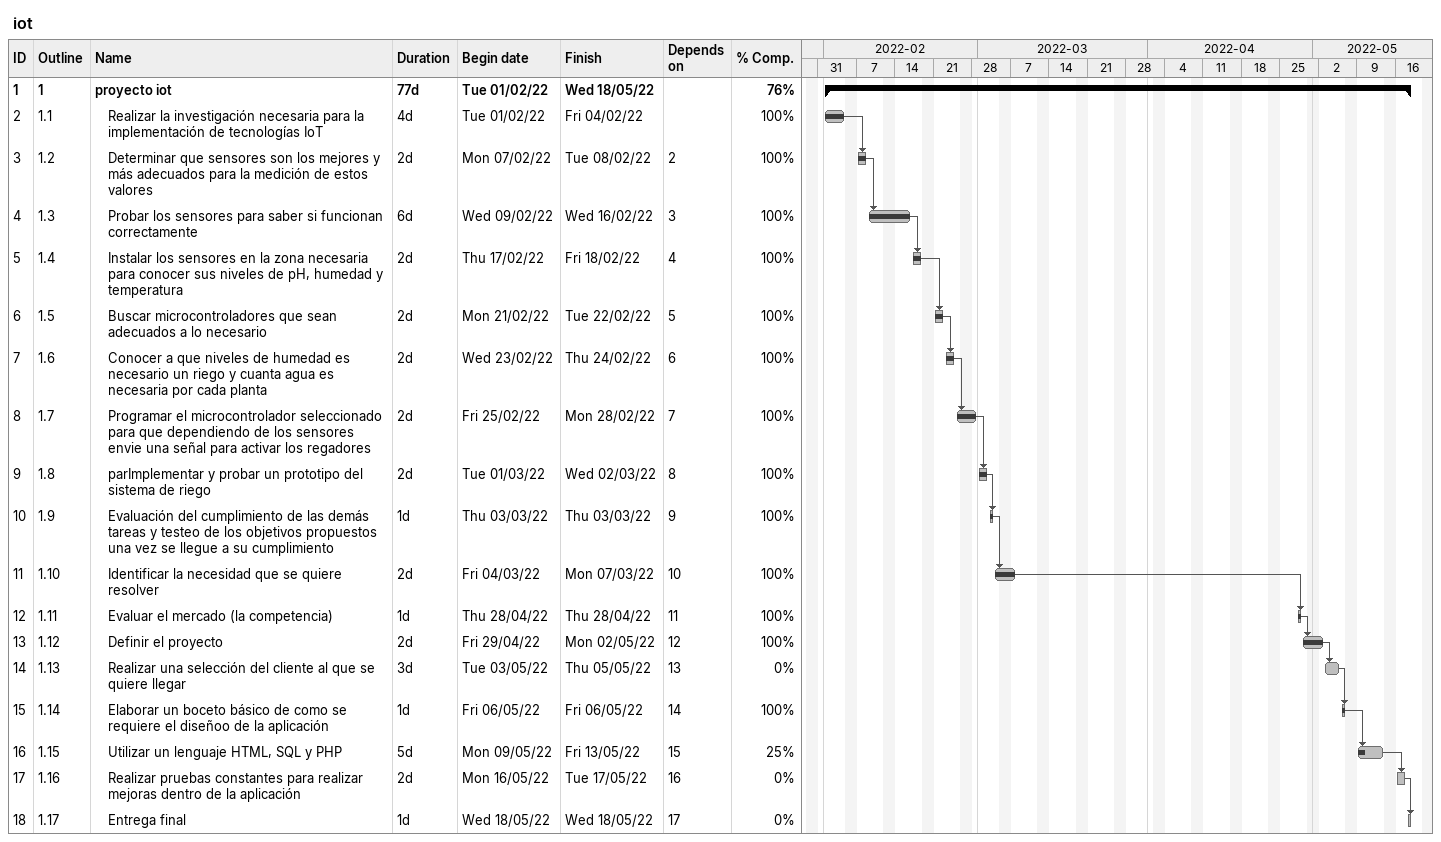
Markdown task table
iot

| ID | WBS | Task | Duration | Start | Finish | Predecessors | % complete |
|---|---|---|---|---|---|---|---|
| 1 | 1 | **proyecto iot** | 77d | 2022-02-01 | 2022-05-18 |  | 76 |
| 2 | 1.1 | Realizar la investigación necesaria para la implementación de tecnologías IoT | 4d | 2022-02-01 | 2022-02-04 |  | 100 |
| 3 | 1.2 | Determinar que sensores son los mejores y más adecuados para la medición de estos valores | 2d | 2022-02-07 | 2022-02-08 | 2 | 100 |
| 4 | 1.3 | Probar los sensores para saber si funcionan correctamente | 6d | 2022-02-09 | 2022-02-16 | 3 | 100 |
| 5 | 1.4 | Instalar los sensores en la zona necesaria para conocer sus niveles de pH, humedad y temperatura | 2d | 2022-02-17 | 2022-02-18 | 4 | 100 |
| 6 | 1.5 | Buscar microcontroladores que sean adecuados a lo necesario | 2d | 2022-02-21 | 2022-02-22 | 5 | 100 |
| 7 | 1.6 | Conocer a que niveles de humedad es necesario un riego y cuanta agua es necesaria por cada planta | 2d | 2022-02-23 | 2022-02-24 | 6 | 100 |
| 8 | 1.7 | Programar el microcontrolador seleccionado para que dependiendo de los sensores envie una señal para activar los regadores | 2d | 2022-02-25 | 2022-02-28 | 7 | 100 |
| 9 | 1.8 | parImplementar y probar un prototipo del sistema de riego | 2d | 2022-03-01 | 2022-03-02 | 8 | 100 |
| 10 | 1.9 | Evaluación del cumplimiento de las demás tareas y testeo de los objetivos propuestos una vez se llegue a su cumplimiento | 1d | 2022-03-03 | 2022-03-03 | 9 | 100 |
| 11 | 1.10 | Identificar la necesidad que se quiere resolver | 2d | 2022-03-04 | 2022-03-07 | 10 | 100 |
| 12 | 1.11 | Evaluar el mercado (la competencia) | 1d | 2022-04-28 | 2022-04-28 | 11 | 100 |
| 13 | 1.12 | Definir el proyecto | 2d | 2022-04-29 | 2022-05-02 | 12 | 100 |
| 14 | 1.13 | Realizar una selección del cliente al que se quiere llegar | 3d | 2022-05-03 | 2022-05-05 | 13 | 0 |
| 15 | 1.14 | Elaborar un boceto básico de como se requiere el diseñoo de la aplicación | 1d | 2022-05-06 | 2022-05-06 | 14 | 100 |
| 16 | 1.15 | Utilizar un lenguaje HTML, SQL y PHP | 5d | 2022-05-09 | 2022-05-13 | 15 | 25 |
| 17 | 1.16 | Realizar pruebas constantes para realizar mejoras dentro de la aplicación | 2d | 2022-05-16 | 2022-05-17 | 16 | 0 |
| 18 | 1.17 | Entrega final | 1d | 2022-05-18 | 2022-05-18 | 17 | 0 |
